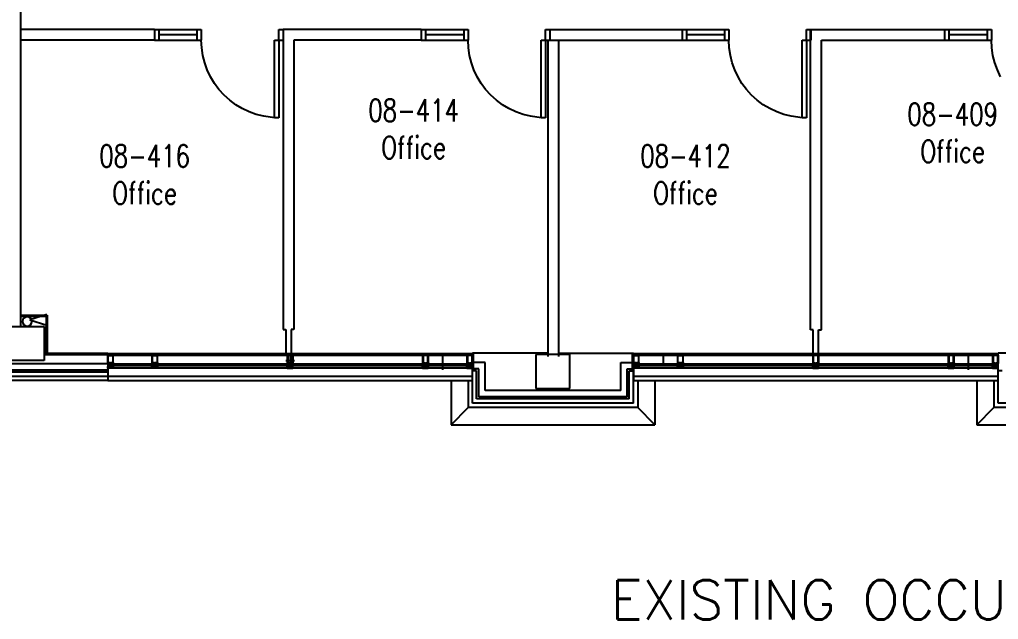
# Model space of a CAD drawing. Extents: x 11182 to 734459, y -1391328 to 152085.
# Drawn here: x 585042 to 596588, y -857153 to -850078 of the extents above; entities that cross this region are included whole.
import ezdxf
from ezdxf.enums import TextEntityAlignment as Align

# ---------------------------------------------------------------- set-up
doc = ezdxf.new("R2010")
doc.units = 0
doc.header["$LTSCALE"] = 500
doc.header["$MEASUREMENT"] = 0
for name, color, linetype in [('0_room_data', 7, 'CONTINUOUS'), ('0_text', 7, 'CONTINUOUS'), ('1_Wall_Exist', 251, 'CONTINUOUS'), ('3_Text', 7, 'CONTINUOUS')]:
    doc.layers.add(name, color=color, linetype=linetype)
doc.styles.add('1_200', font='simplex.shx', dxfattribs={"width": 0.75, "height": 460})
doc.styles.get("Standard").update_dxf_attribs({"font": 'ROMANS', "height": 200})

# ---------------------------------------------------------------- blocks, each defined once
blk = doc.blocks.new('room_data')
at = {"layer": '3_Text', "style": '1_200', "width": 0.75}
for tag, p in [('ROOMNUM', (0, 0)), ('ROOMUSE', (0, -575))]:
    blk.add_attdef(tag, text='', height=345, dxfattribs=at).set_placement(p, align=Align.MIDDLE_CENTER)

msp = doc.modelspace()

# ---------------------------------------------------------------- linework, layer by layer
at = {"layer": '1_Wall_Exist'}
for p, q in [((585051, -843513), (585051, -853700)), ((586633, -850196), (585051, -850196)), ((586633, -850196), (586684, -850196)), ((586633, -850196), (586633, -850323)), ((586684, -850196), (587134, -850196)), ((586684, -850196), (586684, -850323)), ((587134, -850196), (587185, -850196)), ((587134, -850196), (587134, -850323)), ((587185, -850196), (587185, -850323)), ((588099, -850196), (588150, -850196)), ((588099, -850323), (588099, -850196)), ((589780, -850196), (588150, -850196)), ((588150, -850196), (588150, -853734)), ((588150, -850196), (588150, -850323)), ((589780, -850196), (589830, -850196)), ((589780, -850196), (589780, -850323)), ((589830, -850196), (590280, -850196)), ((589830, -850196), (589830, -850323)), ((590280, -850196), (590332, -850196)), ((590280, -850196), (590280, -850323)), ((590332, -850196), (590332, -850323)), ((591246, -850196), (591297, -850196)), ((591246, -850323), (591246, -850196)), ((591272, -850196), (592926, -850196)), ((591297, -850196), (591297, -850323)), ((592856, -850196), (592907, -850196)), ((592856, -850196), (592856, -850323)), ((592907, -850196), (593357, -850196)), ((592907, -850196), (592907, -850323)), ((593357, -850196), (593408, -850196)), ((593357, -850196), (593357, -850323)), ((593408, -850196), (593408, -850323)), ((594322, -850196), (594373, -850196)), ((594322, -850323), (594322, -850196)), ((594372, -850196), (595953, -850196)), ((594372, -853736), (594372, -850196)), ((594373, -850196), (594373, -850323)), ((595953, -850196), (596004, -850196)), ((595953, -850196), (595953, -850323)), ((596004, -850196), (596454, -850196)), ((596004, -850196), (596004, -850323)), ((596454, -850196), (596505, -850196)), ((596454, -850196), (596454, -850323)), ((596505, -850196), (596505, -850323)), ((586633, -850323), (585051, -850323)), ((586633, -850323), (586684, -850323)), ((587134, -850259), (586684, -850259)), ((586684, -850323), (587134, -850323)), ((587134, -850323), (587185, -850323)), ((587190, -850412), (587185, -850323)), ((588048, -850323), (588099, -850323)), ((588048, -851237), (588048, -850323)), ((588099, -850323), (588150, -850323)), ((588099, -850323), (588099, -851237)), ((589780, -850323), (588277, -850323)), ((588277, -850323), (588277, -853734)), ((589780, -850323), (589830, -850323)), ((590280, -850259), (589830, -850259)), ((589830, -850323), (590280, -850323)), ((590280, -850323), (590332, -850323)), ((590336, -850412), (590332, -850323)), ((591195, -850323), (591246, -850323)), ((591195, -851237), (591195, -850323)), ((591246, -850323), (591297, -850323)), ((591246, -850323), (591246, -851237)), ((591272, -850323), (592926, -850323)), ((591272, -850323), (591272, -854050)), ((591399, -850323), (591399, -854050)), ((592856, -850323), (592907, -850323)), ((593357, -850259), (592907, -850259)), ((592907, -850323), (593357, -850323)), ((593357, -850323), (593408, -850323)), ((593413, -850412), (593408, -850323)), ((594271, -850323), (594322, -850323)), ((594271, -851237), (594271, -850323)), ((594322, -850323), (594373, -850323)), ((594322, -850323), (594322, -851237)), ((594499, -850323), (595953, -850323)), ((594499, -853736), (594499, -850323)), ((595953, -850323), (596004, -850323)), ((596454, -850259), (596004, -850259)), ((596004, -850323), (596454, -850323)), ((596454, -850323), (596505, -850323)), ((596510, -850412), (596505, -850323)), ((587203, -850501), (587190, -850412)), ((590349, -850501), (590336, -850412)), ((593426, -850501), (593413, -850412)), ((596523, -850501), (596510, -850412)), ((587225, -850588), (587203, -850501)), ((590371, -850588), (590349, -850501)), ((593447, -850588), (593426, -850501)), ((596545, -850588), (596523, -850501)), ((587255, -850672), (587225, -850588)), ((587293, -850754), (587255, -850672)), ((590401, -850672), (590371, -850588)), ((590440, -850754), (590401, -850672)), ((593478, -850672), (593447, -850588)), ((593516, -850754), (593478, -850672)), ((596575, -850672), (596545, -850588)), ((596614, -850754), (596575, -850672)), ((587339, -850831), (587293, -850754)), ((590486, -850831), (590440, -850754)), ((593562, -850831), (593516, -850754)), ((587393, -850903), (587339, -850831)), ((587453, -850969), (587393, -850903)), ((590539, -850903), (590486, -850831)), ((590599, -850969), (590539, -850903)), ((593615, -850903), (593562, -850831)), ((593676, -850969), (593615, -850903)), ((587520, -851030), (587453, -850969)), ((587591, -851083), (587520, -851030)), ((590666, -851030), (590599, -850969)), ((590738, -851083), (590666, -851030)), ((593742, -851030), (593676, -850969)), ((593814, -851083), (593742, -851030)), ((587668, -851129), (587591, -851083)), ((587749, -851167), (587668, -851129)), ((590814, -851129), (590738, -851083)), ((590896, -851167), (590814, -851129)), ((593891, -851129), (593814, -851083)), ((593972, -851167), (593891, -851129)), ((587834, -851197), (587749, -851167)), ((587921, -851219), (587834, -851197)), ((588048, -851237), (587921, -851219)), ((588099, -851237), (588048, -851237)), ((590980, -851197), (590896, -851167)), ((591067, -851219), (590980, -851197)), ((591195, -851237), (591067, -851219)), ((591246, -851237), (591195, -851237)), ((594056, -851197), (593972, -851167)), ((594143, -851219), (594056, -851197)), ((594271, -851237), (594143, -851219)), ((594322, -851237), (594271, -851237)), ((585051, -853564), (585368, -853564)), ((585051, -853577), (585355, -853577)), ((585364, -853556), (585164, -853619)), ((585355, -853577), (585355, -854014)), ((585368, -853564), (585368, -854014)), ((585164, -853619), (585364, -853681)), ((584933, -853700), (585333, -853700)), ((585333, -853700), (585333, -854100)), ((588150, -853734), (588182, -853734)), ((588182, -853734), (588182, -854039)), ((588245, -853734), (588245, -854039)), ((588277, -853734), (588245, -853734)), ((594402, -853736), (594372, -853736)), ((594402, -854041), (594402, -853736)), ((594464, -854041), (594464, -853736)), ((594464, -853736), (594499, -853736)), ((585333, -854014), (586082, -854014)), ((585333, -854027), (586082, -854027)), ((586082, -854014), (586082, -854015)), ((586082, -854015), (590385, -854015)), ((586082, -854015), (586082, -854333)), ((586082, -854037), (586082, -854133)), ((586145, -854037), (586082, -854037)), ((586084, -854039), (586092, -854039)), ((586084, -854125), (586084, -854039)), ((586092, -854039), (586092, -854042)), ((586092, -854042), (586097, -854042)), ((586097, -854042), (586097, -854039)), ((586097, -854039), (586132, -854039)), ((586132, -854039), (586132, -854042)), ((586132, -854042), (586137, -854042)), ((586137, -854039), (586142, -854039)), ((586137, -854042), (586137, -854039)), ((586142, -854039), (586142, -854125)), ((586145, -854037), (590321, -854037)), ((586145, -854133), (586145, -854037)), ((586604, -854037), (586604, -854133)), ((586668, -854037), (586604, -854037)), ((586607, -854039), (586615, -854039)), ((586607, -854125), (586607, -854039)), ((586615, -854039), (586615, -854042)), ((586615, -854042), (586620, -854042)), ((586620, -854042), (586620, -854039)), ((586620, -854039), (586655, -854039)), ((586655, -854039), (586655, -854042)), ((586655, -854042), (586660, -854042)), ((586660, -854039), (586665, -854039)), ((586660, -854042), (586660, -854039)), ((586665, -854039), (586665, -854125)), ((586668, -854133), (586668, -854037)), ((588201, -854037), (588264, -854037)), ((588201, -854133), (588201, -854037)), ((588204, -854039), (588204, -854125)), ((588209, -854039), (588204, -854039)), ((588209, -854042), (588209, -854039)), ((588214, -854042), (588209, -854042)), ((588214, -854039), (588214, -854042)), ((588249, -854039), (588214, -854039)), ((588233, -854028), (588233, -854201)), ((588249, -854042), (588249, -854039)), ((588254, -854042), (588249, -854042)), ((588254, -854039), (588254, -854042)), ((588262, -854039), (588254, -854039)), ((588262, -854125), (588262, -854039)), ((588264, -854037), (588264, -854133)), ((589799, -854037), (589862, -854037)), ((589799, -854133), (589799, -854037)), ((589801, -854039), (589801, -854125)), ((589806, -854039), (589801, -854039)), ((589806, -854042), (589806, -854039)), ((589811, -854042), (589806, -854042)), ((589811, -854039), (589811, -854042)), ((589847, -854039), (589811, -854039)), ((589847, -854042), (589847, -854039)), ((589852, -854042), (589847, -854042)), ((589852, -854039), (589852, -854042)), ((589859, -854039), (589852, -854039)), ((589859, -854125), (589859, -854039)), ((589862, -854037), (589862, -854133)), ((590033, -854211), (590033, -854012)), ((590321, -854037), (590385, -854037)), ((590321, -854133), (590321, -854037)), ((590324, -854039), (590324, -854125)), ((590329, -854039), (590324, -854039)), ((590329, -854042), (590329, -854039)), ((590334, -854042), (590329, -854042)), ((590334, -854039), (590334, -854042)), ((590370, -854039), (590334, -854039)), ((590370, -854042), (590370, -854039)), ((590375, -854042), (590370, -854042)), ((590375, -854039), (590375, -854042)), ((590382, -854039), (590375, -854039)), ((590382, -854125), (590382, -854039)), ((590383, -854602), (590383, -854014)), ((591274, -854014), (590383, -854014)), ((590385, -854333), (590385, -854015)), ((590385, -854037), (590385, -854133)), ((590396, -854222), (590396, -854014)), ((591133, -854030), (591133, -854430)), ((591533, -854030), (591133, -854030)), ((591392, -854014), (592283, -854014)), ((591533, -854430), (591533, -854030)), ((592270, -854222), (592270, -854014)), ((592282, -854015), (596585, -854015)), ((592282, -854015), (592282, -854333)), ((592282, -854037), (592282, -854133)), ((592345, -854037), (592282, -854037)), ((592283, -854602), (592283, -854014)), ((592284, -854039), (592292, -854039)), ((592284, -854125), (592284, -854039)), ((592292, -854039), (592292, -854042)), ((592292, -854042), (592297, -854042)), ((592297, -854042), (592297, -854039)), ((592297, -854039), (592332, -854039)), ((592332, -854039), (592332, -854042)), ((592332, -854042), (592337, -854042)), ((592337, -854039), (592342, -854039)), ((592337, -854042), (592337, -854039)), ((592342, -854039), (592342, -854125)), ((592345, -854037), (596521, -854037)), ((592345, -854133), (592345, -854037)), ((592633, -854012), (592633, -854136)), ((592804, -854037), (592804, -854133)), ((592868, -854037), (592804, -854037)), ((592807, -854039), (592815, -854039)), ((592807, -854125), (592807, -854039)), ((592815, -854039), (592815, -854042)), ((592815, -854042), (592820, -854042)), ((592820, -854042), (592820, -854039)), ((592820, -854039), (592855, -854039)), ((592855, -854039), (592855, -854042)), ((592855, -854042), (592860, -854042)), ((592860, -854039), (592865, -854039)), ((592860, -854042), (592860, -854039)), ((592865, -854039), (592865, -854125)), ((592868, -854133), (592868, -854037)), ((594401, -854037), (594464, -854037)), ((594401, -854133), (594401, -854037)), ((594404, -854039), (594404, -854125)), ((594409, -854039), (594404, -854039)), ((594409, -854042), (594409, -854039)), ((594414, -854042), (594409, -854042)), ((594414, -854039), (594414, -854042)), ((594449, -854039), (594414, -854039)), ((594449, -854042), (594449, -854039)), ((594454, -854042), (594449, -854042)), ((594454, -854039), (594454, -854042)), ((594462, -854039), (594454, -854039)), ((594462, -854125), (594462, -854039)), ((594464, -854037), (594464, -854133)), ((595999, -854037), (596062, -854037)), ((595999, -854133), (595999, -854037)), ((596001, -854039), (596001, -854125)), ((596006, -854039), (596001, -854039)), ((596006, -854042), (596006, -854039)), ((596011, -854042), (596006, -854042)), ((596011, -854039), (596011, -854042)), ((596047, -854039), (596011, -854039)), ((596047, -854042), (596047, -854039)), ((596052, -854042), (596047, -854042)), ((596052, -854039), (596052, -854042)), ((596059, -854039), (596052, -854039)), ((596059, -854125), (596059, -854039)), ((596062, -854037), (596062, -854133)), ((596233, -854211), (596233, -854012)), ((596521, -854037), (596585, -854037)), ((596521, -854133), (596521, -854037)), ((596524, -854039), (596524, -854125)), ((596529, -854039), (596524, -854039)), ((596529, -854042), (596529, -854039)), ((596534, -854042), (596529, -854042)), ((596534, -854039), (596534, -854042)), ((596570, -854039), (596534, -854039)), ((596570, -854042), (596570, -854039)), ((596575, -854042), (596570, -854042)), ((596575, -854039), (596575, -854042)), ((596582, -854039), (596575, -854039)), ((596582, -854125), (596582, -854039)), ((596583, -854602), (596583, -854014)), ((597471, -854014), (596583, -854014)), ((596585, -854333), (596585, -854015)), ((596585, -854037), (596585, -854133)), ((586082, -854138), (584373, -854138)), ((585333, -854100), (584933, -854100)), ((586082, -854133), (586107, -854133)), ((586092, -854125), (586084, -854125)), ((586084, -854128), (586089, -854128)), ((586084, -854130), (586084, -854128)), ((586087, -854128), (586084, -854130)), ((586084, -854130), (586087, -854130)), ((586084, -854135), (586087, -854135)), ((586087, -854140), (586084, -854143)), ((586084, -854143), (586087, -854143)), ((586084, -854143), (586084, -854151)), ((586092, -854146), (586084, -854146)), ((586084, -854146), (586089, -854148)), ((586087, -854151), (586084, -854148)), ((586084, -854151), (586087, -854151)), ((586087, -854143), (586087, -854128)), ((586092, -854130), (586087, -854133)), ((586089, -854128), (586089, -854133)), ((586089, -854148), (586089, -854151)), ((586089, -854151), (586102, -854151)), ((586092, -854128), (586092, -854125)), ((586107, -854128), (586092, -854128)), ((586092, -854133), (586092, -854130)), ((586092, -854148), (586092, -854146)), ((586099, -854148), (586092, -854148)), ((586104, -854133), (586099, -854135)), ((586099, -854135), (586099, -854148)), ((586102, -854135), (586104, -854133)), ((586102, -854151), (586102, -854135)), ((586107, -854125), (586107, -854128)), ((586109, -854125), (586107, -854125)), ((586107, -854133), (586107, -854168)), ((586109, -854130), (586109, -854125)), ((586120, -854130), (586109, -854130)), ((586109, -854133), (586109, -854148)), ((586120, -854133), (586109, -854133)), ((586109, -854148), (586114, -854143)), ((586112, -854153), (586114, -854146)), ((586112, -854163), (586112, -854153)), ((586114, -854143), (586120, -854148)), ((586114, -854146), (586117, -854153)), ((586117, -854153), (586117, -854163)), ((586120, -854125), (586120, -854130)), ((586122, -854125), (586120, -854125)), ((586120, -854148), (586120, -854133)), ((586122, -854128), (586122, -854125)), ((586137, -854128), (586122, -854128)), ((586122, -854133), (586140, -854133)), ((586122, -854173), (586122, -854133)), ((586122, -854135), (586132, -854135)), ((586125, -854146), (586122, -854146)), ((586122, -854153), (586125, -854153)), ((586125, -854153), (586125, -854146)), ((586132, -854135), (586132, -854163)), ((586135, -854133), (586135, -854168)), ((586135, -854138), (586155, -854138)), ((586155, -854146), (586135, -854146)), ((586135, -854156), (586155, -854158)), ((586137, -854125), (586137, -854128)), ((586142, -854125), (586137, -854125)), ((586140, -854128), (586145, -854128)), ((586140, -854133), (586140, -854128)), ((586140, -854158), (586140, -854146)), ((586145, -854130), (586142, -854130)), ((586142, -854130), (586142, -854133)), ((586142, -854133), (586145, -854133)), ((586147, -854125), (586150, -854138)), ((586147, -854128), (586147, -854125)), ((586155, -854138), (586597, -854138)), ((586615, -854138), (586594, -854138)), ((586594, -854146), (586615, -854146)), ((586615, -854156), (586594, -854158)), ((586602, -854125), (586599, -854138)), ((586604, -854133), (586630, -854133)), ((586615, -854125), (586607, -854125)), ((586607, -854128), (586612, -854128)), ((586607, -854130), (586607, -854128)), ((586610, -854128), (586607, -854130)), ((586610, -854130), (586607, -854130)), ((586607, -854135), (586610, -854135)), ((586610, -854128), (586610, -854140)), ((586615, -854130), (586610, -854133)), ((586612, -854128), (586612, -854133)), ((586615, -854128), (586615, -854125)), ((586630, -854128), (586615, -854128)), ((586615, -854133), (586615, -854130)), ((586617, -854138), (586617, -854133)), ((586620, -854135), (586620, -854163)), ((586630, -854135), (586620, -854135)), ((586627, -854133), (586622, -854135)), ((586625, -854135), (586627, -854133)), ((586630, -854125), (586630, -854128)), ((586632, -854125), (586630, -854125)), ((586630, -854133), (586630, -854168)), ((586632, -854130), (586632, -854125)), ((586642, -854130), (586632, -854130)), ((586632, -854133), (586632, -854148)), ((586642, -854133), (586632, -854133)), ((586632, -854148), (586637, -854143)), ((586635, -854153), (586637, -854146)), ((586635, -854163), (586635, -854153)), ((586637, -854143), (586642, -854148)), ((586637, -854146), (586640, -854153)), ((586640, -854153), (586640, -854163)), ((586642, -854125), (586642, -854130)), ((586645, -854125), (586642, -854125)), ((586642, -854148), (586642, -854133)), ((586645, -854128), (586645, -854125)), ((586660, -854128), (586645, -854128)), ((586645, -854133), (586663, -854133)), ((586645, -854173), (586645, -854133)), ((586645, -854135), (586655, -854135)), ((586648, -854146), (586645, -854146)), ((586645, -854153), (586648, -854153)), ((586648, -854153), (586648, -854146)), ((586655, -854135), (586655, -854163)), ((586658, -854133), (586658, -854168)), ((586658, -854138), (586678, -854138)), ((586678, -854146), (586658, -854146)), ((586658, -854156), (586678, -854158)), ((586660, -854125), (586660, -854128)), ((586665, -854125), (586660, -854125)), ((586663, -854128), (586668, -854128)), ((586663, -854133), (586663, -854128)), ((586663, -854158), (586663, -854146)), ((586668, -854130), (586665, -854130)), ((586665, -854130), (586665, -854133)), ((586665, -854133), (586668, -854133)), ((586670, -854125), (586673, -854138)), ((586670, -854128), (586670, -854125)), ((586679, -854138), (588211, -854138)), ((588184, -854098), (588285, -854098)), ((588211, -854138), (588191, -854138)), ((588191, -854146), (588211, -854146)), ((588211, -854156), (588191, -854158)), ((588198, -854125), (588196, -854138)), ((588198, -854128), (588198, -854125)), ((588206, -854128), (588201, -854128)), ((588201, -854130), (588204, -854130)), ((588204, -854133), (588201, -854133)), ((588204, -854125), (588209, -854125)), ((588204, -854130), (588204, -854133)), ((588206, -854133), (588206, -854128)), ((588224, -854133), (588206, -854133)), ((588206, -854158), (588206, -854146)), ((588209, -854125), (588209, -854128)), ((588209, -854128), (588224, -854128)), ((588211, -854133), (588211, -854168)), ((588214, -854135), (588214, -854163)), ((588224, -854135), (588214, -854135)), ((588221, -854146), (588224, -854146)), ((588221, -854153), (588221, -854146)), ((588224, -854153), (588221, -854153)), ((588224, -854125), (588226, -854125)), ((588224, -854128), (588224, -854125)), ((588224, -854173), (588224, -854133)), ((588226, -854125), (588226, -854130)), ((588226, -854130), (588236, -854130)), ((588226, -854148), (588226, -854133)), ((588226, -854133), (588236, -854133)), ((588231, -854143), (588226, -854148)), ((588231, -854146), (588229, -854153)), ((588229, -854153), (588229, -854163)), ((588236, -854148), (588231, -854143)), ((588234, -854153), (588231, -854146)), ((588234, -854163), (588234, -854153)), ((588236, -854125), (588239, -854125)), ((588236, -854130), (588236, -854125)), ((588236, -854133), (588236, -854148)), ((588239, -854125), (588239, -854128)), ((588239, -854128), (588254, -854128)), ((588264, -854133), (588239, -854133)), ((588239, -854133), (588239, -854168)), ((588239, -854135), (588249, -854135)), ((588239, -854146), (588239, -854135)), ((588242, -854146), (588239, -854146)), ((588239, -854153), (588242, -854153)), ((588239, -854163), (588239, -854153)), ((588242, -854153), (588242, -854146)), ((588249, -854135), (588249, -854163)), ((588252, -854133), (588252, -854168)), ((588252, -854138), (590311, -854138)), ((588252, -854138), (588272, -854138)), ((588272, -854146), (588252, -854146)), ((588252, -854156), (588272, -854158)), ((588254, -854125), (588262, -854125)), ((588254, -854128), (588254, -854125)), ((588254, -854130), (588259, -854133)), ((588254, -854133), (588254, -854130)), ((588257, -854128), (588257, -854133)), ((588262, -854128), (588257, -854128)), ((588257, -854158), (588257, -854146)), ((588259, -854128), (588262, -854130)), ((588259, -854133), (588259, -854128)), ((588262, -854130), (588259, -854130)), ((588262, -854130), (588262, -854128)), ((588264, -854125), (588267, -854138)), ((589809, -854138), (589788, -854138)), ((589788, -854146), (589809, -854146)), ((589809, -854156), (589788, -854158)), ((589796, -854125), (589793, -854138)), ((589796, -854128), (589796, -854125)), ((589804, -854128), (589799, -854128)), ((589799, -854130), (589801, -854130)), ((589801, -854133), (589799, -854133)), ((589801, -854125), (589806, -854125)), ((589801, -854130), (589801, -854133)), ((589804, -854133), (589804, -854128)), ((589821, -854133), (589804, -854133)), ((589804, -854158), (589804, -854146)), ((589806, -854125), (589806, -854128)), ((589806, -854128), (589821, -854128)), ((589809, -854133), (589809, -854168)), ((589811, -854135), (589811, -854163)), ((589821, -854135), (589811, -854135)), ((589819, -854146), (589821, -854146)), ((589819, -854153), (589819, -854146)), ((589821, -854153), (589819, -854153)), ((589821, -854125), (589824, -854125)), ((589821, -854128), (589821, -854125)), ((589821, -854173), (589821, -854133)), ((589824, -854125), (589824, -854130)), ((589824, -854130), (589834, -854130)), ((589824, -854148), (589824, -854133)), ((589824, -854133), (589834, -854133)), ((589829, -854143), (589824, -854148)), ((589829, -854146), (589826, -854153)), ((589826, -854153), (589826, -854163)), ((589834, -854148), (589829, -854143)), ((589831, -854153), (589829, -854146)), ((589831, -854163), (589831, -854153)), ((589834, -854125), (589837, -854125)), ((589834, -854130), (589834, -854125)), ((589834, -854133), (589834, -854148)), ((589837, -854125), (589837, -854128)), ((589837, -854128), (589852, -854128)), ((589862, -854133), (589837, -854133)), ((589837, -854133), (589837, -854168)), ((589837, -854135), (589847, -854135)), ((589839, -854133), (589844, -854135)), ((589842, -854135), (589839, -854133)), ((589847, -854135), (589847, -854163)), ((589849, -854138), (589849, -854133)), ((589852, -854125), (589859, -854125)), ((589852, -854128), (589852, -854125)), ((589852, -854130), (589857, -854133)), ((589852, -854133), (589852, -854130)), ((589852, -854138), (589872, -854138)), ((589872, -854146), (589852, -854146)), ((589852, -854156), (589872, -854158)), ((589854, -854128), (589854, -854133)), ((589859, -854128), (589854, -854128)), ((589857, -854128), (589859, -854130)), ((589857, -854128), (589857, -854140)), ((589857, -854130), (589859, -854130)), ((589859, -854135), (589857, -854135)), ((589859, -854130), (589859, -854128)), ((589864, -854125), (589867, -854138)), ((590332, -854138), (590311, -854138)), ((590311, -854146), (590332, -854146)), ((590332, -854156), (590311, -854158)), ((590319, -854125), (590316, -854138)), ((590319, -854128), (590319, -854125)), ((590326, -854128), (590321, -854128)), ((590321, -854130), (590324, -854130)), ((590324, -854133), (590321, -854133)), ((590324, -854125), (590329, -854125)), ((590324, -854130), (590324, -854133)), ((590326, -854133), (590326, -854128)), ((590344, -854133), (590326, -854133)), ((590326, -854158), (590326, -854146)), ((590329, -854125), (590329, -854128)), ((590329, -854128), (590344, -854128)), ((590332, -854133), (590332, -854168)), ((590334, -854135), (590334, -854163)), ((590344, -854135), (590334, -854135)), ((590342, -854146), (590344, -854146)), ((590342, -854153), (590342, -854146)), ((590344, -854153), (590342, -854153)), ((590344, -854125), (590347, -854125)), ((590344, -854128), (590344, -854125)), ((590344, -854173), (590344, -854133)), ((590347, -854125), (590347, -854130)), ((590347, -854130), (590357, -854130)), ((590347, -854148), (590347, -854133)), ((590347, -854133), (590357, -854133)), ((590352, -854143), (590347, -854148)), ((590352, -854146), (590349, -854153)), ((590349, -854153), (590349, -854163)), ((590357, -854148), (590352, -854143)), ((590354, -854153), (590352, -854146)), ((590354, -854163), (590354, -854153)), ((590357, -854125), (590359, -854125)), ((590357, -854130), (590357, -854125)), ((590357, -854133), (590357, -854148)), ((590359, -854125), (590359, -854128)), ((590359, -854128), (590375, -854128)), ((590385, -854133), (590359, -854133)), ((590359, -854133), (590359, -854168)), ((590362, -854133), (590367, -854135)), ((590364, -854135), (590362, -854133)), ((590364, -854151), (590364, -854135)), ((590377, -854151), (590364, -854151)), ((590367, -854135), (590367, -854148)), ((590367, -854148), (590375, -854148)), ((590375, -854125), (590382, -854125)), ((590375, -854128), (590375, -854125)), ((590375, -854130), (590380, -854133)), ((590375, -854133), (590375, -854130)), ((590375, -854146), (590382, -854146)), ((590375, -854148), (590375, -854146)), ((590377, -854128), (590377, -854133)), ((590382, -854128), (590377, -854128)), ((590382, -854146), (590377, -854148)), ((590377, -854148), (590377, -854151)), ((590380, -854128), (590382, -854130)), ((590380, -854143), (590380, -854128)), ((590380, -854130), (590382, -854130)), ((590382, -854135), (590380, -854135)), ((590380, -854140), (590382, -854143)), ((590382, -854143), (590380, -854143)), ((590380, -854151), (590382, -854148)), ((590382, -854151), (590380, -854151)), ((590382, -854130), (590382, -854128)), ((590382, -854143), (590382, -854151)), ((590533, -854122), (590396, -854122)), ((590533, -854452), (590533, -854122)), ((592133, -854122), (592270, -854122)), ((592133, -854452), (592133, -854122)), ((592282, -854133), (592307, -854133)), ((592292, -854125), (592284, -854125)), ((592284, -854128), (592289, -854128)), ((592284, -854130), (592284, -854128)), ((592287, -854128), (592284, -854130)), ((592287, -854130), (592284, -854130)), ((592284, -854135), (592287, -854135)), ((592287, -854140), (592284, -854143)), ((592284, -854143), (592287, -854143)), ((592284, -854143), (592284, -854151)), ((592292, -854146), (592284, -854146)), ((592284, -854146), (592289, -854148)), ((592287, -854151), (592284, -854148)), ((592284, -854151), (592287, -854151)), ((592287, -854143), (592287, -854128)), ((592292, -854130), (592287, -854133)), ((592289, -854128), (592289, -854133)), ((592289, -854148), (592289, -854151)), ((592289, -854151), (592302, -854151)), ((592292, -854128), (592292, -854125)), ((592307, -854128), (592292, -854128)), ((592292, -854133), (592292, -854130)), ((592292, -854148), (592292, -854146)), ((592299, -854148), (592292, -854148)), ((592304, -854133), (592299, -854135)), ((592299, -854135), (592299, -854148)), ((592302, -854135), (592304, -854133)), ((592302, -854151), (592302, -854135)), ((592307, -854125), (592307, -854128)), ((592309, -854125), (592307, -854125)), ((592307, -854133), (592307, -854168)), ((592309, -854130), (592309, -854125)), ((592320, -854130), (592309, -854130)), ((592309, -854133), (592309, -854148)), ((592320, -854133), (592309, -854133)), ((592309, -854148), (592314, -854143)), ((592312, -854153), (592314, -854146)), ((592312, -854163), (592312, -854153)), ((592314, -854143), (592320, -854148)), ((592314, -854146), (592317, -854153)), ((592317, -854153), (592317, -854163)), ((592320, -854125), (592320, -854130)), ((592322, -854125), (592320, -854125)), ((592320, -854148), (592320, -854133)), ((592322, -854128), (592322, -854125)), ((592337, -854128), (592322, -854128)), ((592322, -854133), (592340, -854133)), ((592322, -854173), (592322, -854133)), ((592322, -854135), (592332, -854135)), ((592325, -854146), (592322, -854146)), ((592322, -854153), (592325, -854153)), ((592325, -854153), (592325, -854146)), ((592332, -854135), (592332, -854163)), ((592335, -854133), (592335, -854168)), ((592335, -854138), (592355, -854138)), ((592355, -854146), (592335, -854146)), ((592335, -854156), (592355, -854158)), ((592337, -854125), (592337, -854128)), ((592342, -854125), (592337, -854125)), ((592340, -854128), (592345, -854128)), ((592340, -854133), (592340, -854128)), ((592340, -854158), (592340, -854146)), ((592345, -854130), (592342, -854130)), ((592342, -854130), (592342, -854133)), ((592342, -854133), (592345, -854133)), ((592347, -854125), (592350, -854138)), ((592347, -854128), (592347, -854125)), ((592355, -854138), (592797, -854138)), ((592815, -854138), (592794, -854138)), ((592794, -854146), (592815, -854146)), ((592815, -854156), (592794, -854158)), ((592802, -854125), (592799, -854138)), ((592804, -854133), (592830, -854133)), ((592815, -854125), (592807, -854125)), ((592807, -854128), (592812, -854128)), ((592807, -854130), (592807, -854128)), ((592810, -854128), (592807, -854130)), ((592807, -854130), (592810, -854130)), ((592807, -854135), (592810, -854135)), ((592810, -854128), (592810, -854140)), ((592815, -854130), (592810, -854133)), ((592812, -854128), (592812, -854133)), ((592815, -854128), (592815, -854125)), ((592830, -854128), (592815, -854128)), ((592815, -854133), (592815, -854130)), ((592817, -854138), (592817, -854133)), ((592820, -854135), (592820, -854163)), ((592830, -854135), (592820, -854135)), ((592827, -854133), (592822, -854135)), ((592825, -854135), (592827, -854133)), ((592830, -854125), (592830, -854128)), ((592832, -854125), (592830, -854125)), ((592830, -854133), (592830, -854168)), ((592832, -854130), (592832, -854125)), ((592842, -854130), (592832, -854130)), ((592832, -854133), (592832, -854148)), ((592842, -854133), (592832, -854133)), ((592832, -854148), (592837, -854143)), ((592835, -854153), (592837, -854146)), ((592835, -854163), (592835, -854153)), ((592837, -854143), (592842, -854148)), ((592837, -854146), (592840, -854153)), ((592840, -854153), (592840, -854163)), ((592842, -854125), (592842, -854130)), ((592845, -854125), (592842, -854125)), ((592842, -854148), (592842, -854133)), ((592845, -854128), (592845, -854125)), ((592860, -854128), (592845, -854128)), ((592845, -854133), (592863, -854133)), ((592845, -854173), (592845, -854133)), ((592845, -854135), (592855, -854135)), ((592848, -854146), (592845, -854146)), ((592845, -854153), (592848, -854153)), ((592848, -854153), (592848, -854146)), ((592855, -854135), (592855, -854163)), ((592858, -854133), (592858, -854168)), ((592858, -854138), (592878, -854138)), ((592878, -854146), (592858, -854146)), ((592858, -854156), (592878, -854158)), ((592860, -854125), (592860, -854128)), ((592865, -854125), (592860, -854125)), ((592863, -854128), (592868, -854128)), ((592863, -854133), (592863, -854128)), ((592863, -854158), (592863, -854146)), ((592868, -854130), (592865, -854130)), ((592865, -854130), (592865, -854133)), ((592865, -854133), (592868, -854133)), ((592870, -854125), (592873, -854138)), ((592870, -854128), (592870, -854125)), ((592879, -854138), (594411, -854138)), ((594411, -854138), (594391, -854138)), ((594391, -854146), (594411, -854146)), ((594411, -854156), (594391, -854158)), ((594398, -854125), (594396, -854138)), ((594398, -854128), (594398, -854125)), ((594406, -854128), (594401, -854128)), ((594401, -854130), (594404, -854130)), ((594404, -854133), (594401, -854133)), ((594404, -854125), (594409, -854125)), ((594404, -854130), (594404, -854133)), ((594406, -854133), (594406, -854128)), ((594424, -854133), (594406, -854133)), ((594406, -854158), (594406, -854146)), ((594409, -854125), (594409, -854128)), ((594409, -854128), (594424, -854128)), ((594411, -854133), (594411, -854168)), ((594414, -854135), (594414, -854163)), ((594424, -854135), (594414, -854135)), ((594421, -854146), (594424, -854146)), ((594421, -854153), (594421, -854146)), ((594424, -854153), (594421, -854153)), ((594424, -854125), (594426, -854125)), ((594424, -854128), (594424, -854125)), ((594424, -854173), (594424, -854133)), ((594426, -854125), (594426, -854130)), ((594426, -854130), (594436, -854130)), ((594426, -854148), (594426, -854133)), ((594426, -854133), (594436, -854133)), ((594431, -854143), (594426, -854148)), ((594431, -854146), (594429, -854153)), ((594429, -854153), (594429, -854163)), ((594436, -854148), (594431, -854143)), ((594434, -854153), (594431, -854146)), ((594434, -854163), (594434, -854153)), ((594436, -854125), (594439, -854125)), ((594436, -854130), (594436, -854125)), ((594436, -854133), (594436, -854148)), ((594439, -854125), (594439, -854128)), ((594439, -854128), (594454, -854128)), ((594464, -854133), (594439, -854133)), ((594439, -854133), (594439, -854168)), ((594439, -854135), (594449, -854135)), ((594439, -854146), (594439, -854135)), ((594442, -854146), (594439, -854146)), ((594439, -854153), (594442, -854153)), ((594439, -854163), (594439, -854153)), ((594442, -854153), (594442, -854146)), ((594449, -854135), (594449, -854163)), ((594452, -854133), (594452, -854168)), ((594452, -854138), (596511, -854138)), ((594452, -854138), (594472, -854138)), ((594472, -854146), (594452, -854146)), ((594452, -854156), (594472, -854158)), ((594454, -854125), (594462, -854125)), ((594454, -854128), (594454, -854125)), ((594454, -854130), (594459, -854133)), ((594454, -854133), (594454, -854130)), ((594457, -854128), (594457, -854133)), ((594462, -854128), (594457, -854128)), ((594457, -854158), (594457, -854146)), ((594459, -854128), (594462, -854130)), ((594459, -854133), (594459, -854128)), ((594459, -854130), (594462, -854130)), ((594462, -854130), (594462, -854128)), ((594464, -854125), (594467, -854138)), ((596009, -854138), (595988, -854138)), ((595988, -854146), (596009, -854146)), ((596009, -854156), (595988, -854158)), ((595996, -854125), (595993, -854138)), ((595996, -854128), (595996, -854125)), ((596004, -854128), (595999, -854128)), ((595999, -854130), (596001, -854130)), ((596001, -854133), (595999, -854133)), ((596001, -854125), (596006, -854125)), ((596001, -854130), (596001, -854133)), ((596004, -854133), (596004, -854128)), ((596021, -854133), (596004, -854133)), ((596004, -854158), (596004, -854146)), ((596006, -854125), (596006, -854128)), ((596006, -854128), (596021, -854128)), ((596009, -854133), (596009, -854168)), ((596011, -854135), (596011, -854163)), ((596021, -854135), (596011, -854135)), ((596019, -854146), (596021, -854146)), ((596019, -854153), (596019, -854146)), ((596021, -854153), (596019, -854153)), ((596021, -854125), (596024, -854125)), ((596021, -854128), (596021, -854125)), ((596021, -854173), (596021, -854133)), ((596024, -854125), (596024, -854130)), ((596024, -854130), (596034, -854130)), ((596024, -854148), (596024, -854133)), ((596024, -854133), (596034, -854133)), ((596029, -854143), (596024, -854148)), ((596029, -854146), (596026, -854153)), ((596026, -854153), (596026, -854163)), ((596034, -854148), (596029, -854143)), ((596031, -854153), (596029, -854146)), ((596031, -854163), (596031, -854153)), ((596034, -854125), (596037, -854125)), ((596034, -854130), (596034, -854125)), ((596034, -854133), (596034, -854148)), ((596037, -854125), (596037, -854128)), ((596037, -854128), (596052, -854128)), ((596062, -854133), (596037, -854133)), ((596037, -854133), (596037, -854168)), ((596037, -854135), (596047, -854135)), ((596039, -854133), (596044, -854135)), ((596042, -854135), (596039, -854133)), ((596047, -854135), (596047, -854163)), ((596049, -854138), (596049, -854133)), ((596052, -854125), (596059, -854125)), ((596052, -854128), (596052, -854125)), ((596052, -854130), (596057, -854133)), ((596052, -854133), (596052, -854130)), ((596052, -854138), (596072, -854138)), ((596072, -854146), (596052, -854146)), ((596052, -854156), (596072, -854158)), ((596054, -854128), (596054, -854133)), ((596059, -854128), (596054, -854128)), ((596057, -854128), (596059, -854130)), ((596057, -854128), (596057, -854140)), ((596059, -854130), (596057, -854130)), ((596059, -854135), (596057, -854135)), ((596059, -854130), (596059, -854128)), ((596064, -854125), (596067, -854138)), ((596532, -854138), (596511, -854138)), ((596511, -854146), (596532, -854146)), ((596532, -854156), (596511, -854158)), ((596519, -854125), (596516, -854138)), ((596519, -854128), (596519, -854125)), ((596526, -854128), (596521, -854128)), ((596521, -854130), (596524, -854130)), ((596524, -854133), (596521, -854133)), ((596524, -854125), (596529, -854125)), ((596524, -854130), (596524, -854133)), ((596526, -854133), (596526, -854128)), ((596544, -854133), (596526, -854133)), ((596526, -854158), (596526, -854146)), ((596529, -854125), (596529, -854128)), ((596529, -854128), (596544, -854128)), ((596532, -854133), (596532, -854168)), ((596534, -854135), (596534, -854163)), ((596544, -854135), (596534, -854135)), ((596542, -854146), (596544, -854146)), ((596542, -854153), (596542, -854146)), ((596544, -854153), (596542, -854153)), ((596544, -854125), (596547, -854125)), ((596544, -854128), (596544, -854125)), ((596544, -854173), (596544, -854133)), ((596547, -854125), (596547, -854130)), ((596547, -854130), (596557, -854130)), ((596547, -854148), (596547, -854133)), ((596547, -854133), (596557, -854133)), ((596552, -854143), (596547, -854148)), ((596552, -854146), (596549, -854153)), ((596549, -854153), (596549, -854163)), ((596557, -854148), (596552, -854143)), ((596554, -854153), (596552, -854146)), ((596554, -854163), (596554, -854153)), ((596557, -854125), (596559, -854125)), ((596557, -854130), (596557, -854125)), ((596557, -854133), (596557, -854148)), ((596559, -854125), (596559, -854128)), ((596559, -854128), (596575, -854128)), ((596585, -854133), (596559, -854133)), ((596559, -854133), (596559, -854168)), ((596562, -854133), (596567, -854135)), ((596564, -854135), (596562, -854133)), ((596564, -854151), (596564, -854135)), ((596577, -854151), (596564, -854151)), ((596567, -854135), (596567, -854148)), ((596567, -854148), (596575, -854148)), ((596575, -854125), (596582, -854125)), ((596575, -854128), (596575, -854125)), ((596575, -854130), (596580, -854133)), ((596575, -854133), (596575, -854130)), ((596575, -854146), (596582, -854146)), ((596575, -854148), (596575, -854146)), ((596577, -854128), (596577, -854133)), ((596582, -854128), (596577, -854128)), ((596582, -854146), (596577, -854148)), ((596577, -854148), (596577, -854151)), ((596580, -854128), (596582, -854130)), ((596580, -854143), (596580, -854128)), ((596582, -854130), (596580, -854130)), ((596582, -854135), (596580, -854135)), ((596580, -854140), (596582, -854143)), ((596582, -854143), (596580, -854143)), ((596580, -854151), (596582, -854148)), ((596582, -854151), (596580, -854151)), ((596582, -854130), (596582, -854128)), ((596582, -854143), (596582, -854151)), ((586082, -854238), (584273, -854238)), ((586082, -854213), (584298, -854213)), ((586087, -854168), (586082, -854168)), ((586082, -854189), (586082, -854168)), ((586082, -854176), (586084, -854176)), ((586147, -854189), (586082, -854189)), ((586084, -854171), (586087, -854171)), ((586084, -854173), (586084, -854171)), ((586089, -854173), (586084, -854173)), ((586084, -854178), (586089, -854184)), ((586084, -854178), (586084, -854189)), ((586087, -854171), (586087, -854168)), ((586140, -854171), (586089, -854171)), ((586089, -854171), (586089, -854173)), ((586089, -854176), (586092, -854176)), ((586089, -854184), (586089, -854176)), ((586092, -854176), (586092, -854171)), ((586132, -854163), (586107, -854163)), ((586107, -854168), (586122, -854171)), ((586107, -854171), (586107, -854173)), ((586107, -854173), (586122, -854173)), ((586109, -854173), (586109, -854178)), ((586109, -854178), (586120, -854178)), ((586112, -854173), (586112, -854178)), ((586117, -854173), (586117, -854178)), ((586120, -854178), (586120, -854173)), ((586155, -854163), (586135, -854163)), ((586137, -854171), (586137, -854176)), ((586137, -854176), (586140, -854176)), ((586140, -854173), (586140, -854171)), ((586145, -854173), (586140, -854173)), ((586140, -854176), (586140, -854184)), ((586140, -854184), (586145, -854178)), ((586142, -854168), (586142, -854171)), ((586145, -854168), (586142, -854168)), ((586142, -854171), (586145, -854171)), ((586147, -854176), (586145, -854168)), ((586145, -854171), (586145, -854173)), ((586145, -854176), (586147, -854176)), ((586145, -854189), (586145, -854178)), ((586147, -854176), (586150, -854163)), ((586147, -854173), (586147, -854189)), ((590319, -854189), (586147, -854189)), ((586594, -854163), (586155, -854163)), ((586594, -854163), (586615, -854163)), ((586602, -854176), (586599, -854163)), ((586610, -854168), (586604, -854168)), ((586604, -854189), (586604, -854168)), ((586604, -854176), (586607, -854176)), ((586670, -854189), (586604, -854189)), ((586607, -854171), (586610, -854171)), ((586607, -854173), (586607, -854171)), ((586612, -854173), (586607, -854173)), ((586607, -854178), (586612, -854184)), ((586607, -854178), (586607, -854189)), ((586610, -854171), (586610, -854168)), ((586663, -854171), (586612, -854171)), ((586612, -854171), (586612, -854173)), ((586612, -854176), (586615, -854176)), ((586612, -854184), (586612, -854176)), ((586615, -854176), (586615, -854171)), ((586655, -854163), (586630, -854163)), ((586630, -854168), (586645, -854171)), ((586630, -854171), (586630, -854173)), ((586630, -854173), (586645, -854173)), ((586632, -854173), (586632, -854178)), ((586632, -854178), (586642, -854178)), ((586635, -854173), (586635, -854178)), ((586640, -854173), (586640, -854178)), ((586642, -854178), (586642, -854173)), ((586678, -854163), (586658, -854163)), ((586660, -854171), (586660, -854176)), ((586660, -854176), (586663, -854176)), ((586663, -854173), (586663, -854171)), ((586668, -854173), (586663, -854173)), ((586663, -854176), (586663, -854184)), ((586663, -854184), (586668, -854178)), ((586665, -854168), (586665, -854171)), ((586668, -854168), (586665, -854168)), ((586665, -854171), (586668, -854171)), ((586670, -854176), (586668, -854168)), ((586668, -854171), (586668, -854173)), ((586668, -854176), (586670, -854176)), ((586668, -854189), (586668, -854178)), ((586670, -854176), (586673, -854163)), ((586670, -854173), (586670, -854189)), ((588211, -854163), (586679, -854163)), ((588191, -854163), (588211, -854163)), ((588198, -854176), (588196, -854163)), ((588198, -854176), (588201, -854168)), ((588198, -854173), (588198, -854189)), ((588201, -854176), (588198, -854176)), ((588198, -854189), (588264, -854189)), ((588201, -854168), (588204, -854168)), ((588201, -854171), (588201, -854173)), ((588204, -854171), (588201, -854171)), ((588201, -854173), (588206, -854173)), ((588206, -854184), (588201, -854178)), ((588201, -854189), (588201, -854178)), ((588204, -854168), (588204, -854171)), ((588206, -854171), (588257, -854171)), ((588206, -854173), (588206, -854171)), ((588206, -854176), (588206, -854184)), ((588209, -854176), (588206, -854176)), ((588209, -854171), (588209, -854176)), ((588214, -854163), (588249, -854163)), ((588239, -854168), (588224, -854171)), ((588239, -854173), (588224, -854173)), ((588226, -854178), (588226, -854173)), ((588236, -854178), (588226, -854178)), ((588229, -854173), (588229, -854178)), ((588234, -854173), (588234, -854178)), ((588236, -854173), (588236, -854178)), ((588239, -854171), (588239, -854173)), ((590311, -854163), (588252, -854163)), ((588272, -854163), (588252, -854163)), ((588254, -854176), (588254, -854171)), ((588257, -854176), (588254, -854176)), ((588257, -854171), (588257, -854173)), ((588257, -854173), (588262, -854173)), ((588257, -854184), (588257, -854176)), ((588262, -854178), (588257, -854184)), ((588259, -854168), (588264, -854168)), ((588259, -854171), (588259, -854168)), ((588262, -854171), (588259, -854171)), ((588262, -854173), (588262, -854171)), ((588264, -854176), (588262, -854176)), ((588262, -854178), (588262, -854189)), ((588264, -854176), (588267, -854163)), ((588264, -854189), (588264, -854168)), ((589788, -854163), (589809, -854163)), ((589796, -854176), (589793, -854163)), ((589796, -854176), (589799, -854168)), ((589796, -854173), (589796, -854189)), ((589799, -854176), (589796, -854176)), ((589796, -854189), (589862, -854189)), ((589799, -854168), (589801, -854168)), ((589799, -854171), (589799, -854173)), ((589801, -854171), (589799, -854171)), ((589799, -854173), (589804, -854173)), ((589804, -854184), (589799, -854178)), ((589799, -854189), (589799, -854178)), ((589801, -854168), (589801, -854171)), ((589804, -854171), (589854, -854171)), ((589804, -854173), (589804, -854171)), ((589804, -854176), (589804, -854184)), ((589806, -854176), (589804, -854176)), ((589806, -854171), (589806, -854176)), ((589811, -854163), (589837, -854163)), ((589837, -854168), (589821, -854171)), ((589837, -854173), (589821, -854173)), ((589824, -854178), (589824, -854173)), ((589834, -854178), (589824, -854178)), ((589826, -854173), (589826, -854178)), ((589831, -854173), (589831, -854178)), ((589834, -854173), (589834, -854178)), ((589837, -854171), (589837, -854173)), ((589872, -854163), (589852, -854163)), ((589852, -854176), (589852, -854171)), ((589854, -854176), (589852, -854176)), ((589854, -854171), (589854, -854173)), ((589854, -854173), (589859, -854173)), ((589854, -854184), (589854, -854176)), ((589859, -854178), (589854, -854184)), ((589857, -854168), (589862, -854168)), ((589857, -854171), (589857, -854168)), ((589859, -854171), (589857, -854171)), ((589859, -854173), (589859, -854171)), ((589862, -854176), (589859, -854176)), ((589859, -854178), (589859, -854189)), ((589862, -854189), (589862, -854168)), ((589864, -854176), (589867, -854163)), ((590311, -854163), (590332, -854163)), ((590319, -854176), (590316, -854163)), ((590319, -854176), (590321, -854168)), ((590319, -854173), (590319, -854189)), ((590321, -854176), (590319, -854176)), ((590319, -854189), (590385, -854189)), ((590321, -854168), (590324, -854168)), ((590321, -854171), (590321, -854173)), ((590324, -854171), (590321, -854171)), ((590321, -854173), (590326, -854173)), ((590326, -854184), (590321, -854178)), ((590321, -854189), (590321, -854178)), ((590324, -854168), (590324, -854171)), ((590326, -854171), (590377, -854171)), ((590326, -854173), (590326, -854171)), ((590326, -854176), (590326, -854184)), ((590329, -854176), (590326, -854176)), ((590329, -854171), (590329, -854176)), ((590334, -854163), (590359, -854163)), ((590359, -854168), (590344, -854171)), ((590359, -854173), (590344, -854173)), ((590347, -854178), (590347, -854173)), ((590357, -854178), (590347, -854178)), ((590349, -854173), (590349, -854178)), ((590354, -854173), (590354, -854178)), ((590357, -854173), (590357, -854178)), ((590359, -854171), (590359, -854173)), ((590375, -854176), (590375, -854171)), ((590377, -854176), (590375, -854176)), ((590377, -854171), (590377, -854173)), ((590377, -854173), (590382, -854173)), ((590377, -854184), (590377, -854176)), ((590382, -854178), (590377, -854184)), ((590380, -854168), (590385, -854168)), ((590380, -854171), (590380, -854168)), ((590382, -854171), (590380, -854171)), ((590382, -854173), (590382, -854171)), ((590385, -854176), (590382, -854176)), ((590382, -854178), (590382, -854189)), ((590433, -854222), (590383, -854222)), ((590385, -854189), (590385, -854168)), ((590458, -854197), (590396, -854197)), ((590433, -854552), (590433, -854222)), ((590458, -854527), (590458, -854197)), ((592208, -854197), (592270, -854197)), ((592208, -854527), (592208, -854197)), ((592233, -854552), (592233, -854222)), ((592233, -854222), (592283, -854222)), ((592287, -854168), (592282, -854168)), ((592282, -854189), (592282, -854168)), ((592282, -854176), (592284, -854176)), ((592347, -854189), (592282, -854189)), ((592284, -854171), (592287, -854171)), ((592284, -854173), (592284, -854171)), ((592289, -854173), (592284, -854173)), ((592284, -854178), (592289, -854184)), ((592284, -854178), (592284, -854189)), ((592287, -854171), (592287, -854168)), ((592340, -854171), (592289, -854171)), ((592289, -854171), (592289, -854173)), ((592289, -854176), (592292, -854176)), ((592289, -854184), (592289, -854176)), ((592292, -854176), (592292, -854171)), ((592332, -854163), (592307, -854163)), ((592307, -854168), (592322, -854171)), ((592307, -854171), (592307, -854173)), ((592307, -854173), (592322, -854173)), ((592309, -854173), (592309, -854178)), ((592309, -854178), (592320, -854178)), ((592312, -854173), (592312, -854178)), ((592317, -854173), (592317, -854178)), ((592320, -854178), (592320, -854173)), ((592355, -854163), (592335, -854163)), ((592337, -854171), (592337, -854176)), ((592337, -854176), (592340, -854176)), ((592340, -854173), (592340, -854171)), ((592345, -854173), (592340, -854173)), ((592340, -854176), (592340, -854184)), ((592340, -854184), (592345, -854178)), ((592342, -854168), (592342, -854171)), ((592345, -854168), (592342, -854168)), ((592342, -854171), (592345, -854171)), ((592347, -854176), (592345, -854168)), ((592345, -854171), (592345, -854173)), ((592345, -854176), (592347, -854176)), ((592345, -854189), (592345, -854178)), ((592347, -854176), (592350, -854163)), ((592347, -854173), (592347, -854189)), ((596519, -854189), (592347, -854189)), ((592794, -854163), (592355, -854163)), ((592794, -854163), (592815, -854163)), ((592802, -854176), (592799, -854163)), ((592810, -854168), (592804, -854168)), ((592804, -854189), (592804, -854168)), ((592804, -854176), (592807, -854176)), ((592870, -854189), (592804, -854189)), ((592807, -854171), (592810, -854171)), ((592807, -854173), (592807, -854171)), ((592812, -854173), (592807, -854173)), ((592807, -854178), (592812, -854184)), ((592807, -854178), (592807, -854189)), ((592810, -854171), (592810, -854168)), ((592863, -854171), (592812, -854171)), ((592812, -854171), (592812, -854173)), ((592812, -854176), (592815, -854176)), ((592812, -854184), (592812, -854176)), ((592815, -854176), (592815, -854171)), ((592855, -854163), (592830, -854163)), ((592830, -854168), (592845, -854171)), ((592830, -854171), (592830, -854173)), ((592830, -854173), (592845, -854173)), ((592832, -854173), (592832, -854178)), ((592832, -854178), (592842, -854178)), ((592835, -854173), (592835, -854178)), ((592840, -854173), (592840, -854178)), ((592842, -854178), (592842, -854173)), ((592878, -854163), (592858, -854163)), ((592860, -854171), (592860, -854176)), ((592860, -854176), (592863, -854176)), ((592863, -854173), (592863, -854171)), ((592868, -854173), (592863, -854173)), ((592863, -854176), (592863, -854184)), ((592863, -854184), (592868, -854178)), ((592865, -854168), (592865, -854171)), ((592868, -854168), (592865, -854168)), ((592865, -854171), (592868, -854171)), ((592870, -854176), (592868, -854168)), ((592868, -854171), (592868, -854173)), ((592868, -854176), (592870, -854176)), ((592868, -854189), (592868, -854178)), ((592870, -854176), (592873, -854163)), ((592870, -854173), (592870, -854189)), ((594411, -854163), (592879, -854163)), ((594391, -854163), (594411, -854163)), ((594398, -854176), (594396, -854163)), ((594398, -854176), (594401, -854168)), ((594398, -854173), (594398, -854189)), ((594401, -854176), (594398, -854176)), ((594398, -854189), (594464, -854189)), ((594401, -854168), (594404, -854168)), ((594401, -854171), (594401, -854173)), ((594404, -854171), (594401, -854171)), ((594401, -854173), (594406, -854173)), ((594406, -854184), (594401, -854178)), ((594401, -854189), (594401, -854178)), ((594404, -854168), (594404, -854171)), ((594406, -854171), (594457, -854171)), ((594406, -854173), (594406, -854171)), ((594406, -854176), (594406, -854184)), ((594409, -854176), (594406, -854176)), ((594409, -854171), (594409, -854176)), ((594414, -854163), (594449, -854163)), ((594439, -854168), (594424, -854171)), ((594439, -854173), (594424, -854173)), ((594426, -854178), (594426, -854173)), ((594436, -854178), (594426, -854178)), ((594429, -854173), (594429, -854178)), ((594434, -854173), (594434, -854178)), ((594436, -854173), (594436, -854178)), ((594439, -854171), (594439, -854173)), ((596511, -854163), (594452, -854163)), ((594472, -854163), (594452, -854163)), ((594454, -854176), (594454, -854171)), ((594457, -854176), (594454, -854176)), ((594457, -854171), (594457, -854173)), ((594457, -854173), (594462, -854173)), ((594457, -854184), (594457, -854176)), ((594462, -854178), (594457, -854184)), ((594459, -854168), (594464, -854168)), ((594459, -854171), (594459, -854168)), ((594462, -854171), (594459, -854171)), ((594462, -854173), (594462, -854171)), ((594464, -854176), (594462, -854176)), ((594462, -854178), (594462, -854189)), ((594464, -854176), (594467, -854163)), ((594464, -854189), (594464, -854168)), ((595988, -854163), (596009, -854163)), ((595996, -854176), (595993, -854163)), ((595996, -854176), (595999, -854168)), ((595996, -854173), (595996, -854189)), ((595999, -854176), (595996, -854176)), ((595996, -854189), (596062, -854189)), ((595999, -854168), (596001, -854168)), ((595999, -854171), (595999, -854173)), ((596001, -854171), (595999, -854171)), ((595999, -854173), (596004, -854173)), ((596004, -854184), (595999, -854178)), ((595999, -854189), (595999, -854178)), ((596001, -854168), (596001, -854171)), ((596004, -854171), (596054, -854171)), ((596004, -854173), (596004, -854171)), ((596004, -854176), (596004, -854184)), ((596006, -854176), (596004, -854176)), ((596006, -854171), (596006, -854176)), ((596011, -854163), (596037, -854163)), ((596037, -854168), (596021, -854171)), ((596037, -854173), (596021, -854173)), ((596024, -854178), (596024, -854173)), ((596034, -854178), (596024, -854178)), ((596026, -854173), (596026, -854178)), ((596031, -854173), (596031, -854178)), ((596034, -854173), (596034, -854178)), ((596037, -854171), (596037, -854173)), ((596072, -854163), (596052, -854163)), ((596052, -854176), (596052, -854171)), ((596054, -854176), (596052, -854176)), ((596054, -854171), (596054, -854173)), ((596054, -854173), (596059, -854173)), ((596054, -854184), (596054, -854176)), ((596059, -854178), (596054, -854184)), ((596057, -854168), (596062, -854168)), ((596057, -854171), (596057, -854168)), ((596059, -854171), (596057, -854171)), ((596059, -854173), (596059, -854171)), ((596062, -854176), (596059, -854176)), ((596059, -854178), (596059, -854189)), ((596062, -854189), (596062, -854168)), ((596064, -854176), (596067, -854163)), ((596511, -854163), (596532, -854163)), ((596519, -854176), (596516, -854163)), ((596519, -854176), (596521, -854168)), ((596519, -854173), (596519, -854189)), ((596521, -854176), (596519, -854176)), ((596519, -854189), (596585, -854189)), ((596521, -854168), (596524, -854168)), ((596521, -854171), (596521, -854173)), ((596524, -854171), (596521, -854171)), ((596521, -854173), (596526, -854173)), ((596526, -854184), (596521, -854178)), ((596521, -854189), (596521, -854178)), ((596524, -854168), (596524, -854171)), ((596526, -854171), (596577, -854171)), ((596526, -854173), (596526, -854171)), ((596526, -854176), (596526, -854184)), ((596529, -854176), (596526, -854176)), ((596529, -854171), (596529, -854176)), ((596534, -854163), (596559, -854163)), ((596559, -854168), (596544, -854171)), ((596559, -854173), (596544, -854173)), ((596547, -854178), (596547, -854173)), ((596557, -854178), (596547, -854178)), ((596549, -854173), (596549, -854178)), ((596554, -854173), (596554, -854178)), ((596557, -854173), (596557, -854178)), ((596559, -854171), (596559, -854173)), ((596575, -854176), (596575, -854171)), ((596577, -854176), (596575, -854176)), ((596577, -854171), (596577, -854173)), ((596577, -854173), (596582, -854173)), ((596577, -854184), (596577, -854176)), ((596582, -854178), (596577, -854184)), ((596580, -854168), (596585, -854168)), ((596580, -854171), (596580, -854168)), ((596582, -854171), (596580, -854171)), ((596582, -854173), (596582, -854171)), ((596585, -854176), (596582, -854176)), ((596582, -854178), (596582, -854189)), ((596633, -854222), (596583, -854222)), ((596585, -854189), (596585, -854168)), ((586082, -854333), (584183, -854333)), ((586082, -854288), (584223, -854288)), ((586082, -854283), (590385, -854283)), ((586082, -854333), (590385, -854333)), ((590133, -854333), (590133, -854858)), ((590333, -854333), (590333, -854652)), ((592282, -854283), (596585, -854283)), ((592282, -854333), (596585, -854333)), ((592333, -854333), (592333, -854652)), ((592533, -854333), (592533, -854858)), ((596333, -854333), (596333, -854858)), ((596533, -854333), (596533, -854652)), ((592133, -854452), (590533, -854452)), ((591133, -854430), (591533, -854430)), ((592283, -854602), (590383, -854602)), ((592233, -854552), (590433, -854552)), ((592208, -854527), (590458, -854527)), ((598483, -854602), (596583, -854602)), ((590133, -854858), (590333, -854652)), ((592333, -854652), (590333, -854652)), ((592533, -854858), (592333, -854652)), ((596333, -854858), (596533, -854652)), ((598533, -854652), (596533, -854652)), ((590133, -854858), (592533, -854858)), ((596333, -854858), (598733, -854858))]:
    msp.add_line(p, q, dxfattribs=at)
at = {"layer": '1_Wall_Exist', "extrusion": (0, 0, -1)}
msp.add_circle((-585132, -853638), 55.1, dxfattribs=at)
at = {"layer": '1_Wall_Exist'}
for centre, radius, start, end in [((586085, -854177), 1.77, 225, 137.2906), ((586144, -854177), 1.77, 45, 312.7094), ((588202, -854177), 1.7, 225, 132.7094), ((588261, -854177), 1.84, 45, 317.2906), ((589800, -854177), 1.77, 222.7094, 135), ((589858, -854177), 1.84, 45, 317.2906), ((590323, -854177), 1.77, 227.2906, 135), ((590381, -854177), 1.77, 42.7094, 315), ((592285, -854177), 1.77, 225, 137.2906), ((592344, -854177), 1.77, 45, 312.7094), ((594402, -854177), 1.7, 225, 132.7094), ((594461, -854177), 1.84, 45, 317.2906), ((596000, -854177), 1.77, 222.7094, 135), ((596058, -854177), 1.84, 45, 317.2906), ((596523, -854177), 1.77, 227.2906, 135), ((596581, -854177), 1.77, 42.7094, 315)]:
    msp.add_arc(centre, radius, start, end, dxfattribs=at)
at = {"layer": '1_Wall_Exist', "extrusion": (0, 0, -1)}
for centre, radius, start, end in [((-586608, -854177), 1.84, 45, 317.2906), ((-586666, -854177), 1.77, 222.7094, 135), ((-592808, -854177), 1.84, 45, 317.2906), ((-592866, -854177), 1.77, 222.7094, 135)]:
    msp.add_arc(centre, radius, start, end, dxfattribs=at)

# ---------------------------------------------------------------- block references
at = {"layer": '0_room_data', "xscale": 0.7638134445220921, "yscale": 0.7638134445220921, "zscale": 0.7638134445220921}
for p, values in [((589690, -851148), {'ROOMNUM': '08-414', 'ROOMUSE': 'Office'}), ((596048, -851194), {'ROOMNUM': '08-409', 'ROOMUSE': 'Office'}), ((586517, -851686), {'ROOMNUM': '08-416', 'ROOMUSE': 'Office'}), ((592896, -851686), {'ROOMNUM': '08-412', 'ROOMUSE': 'Office'})]:
    msp.add_blockref('room_data', p, dxfattribs=at).add_auto_attribs(values)

# ---------------------------------------------------------------- texts
at = {"layer": '0_text'}
msp.add_text('EXISTING OCCUPANCY', height=462, rotation=0, dxfattribs=at).set_placement((595340, -856922), align=Align.MIDDLE_CENTER)

doc.saveas('drawing.dxf')
